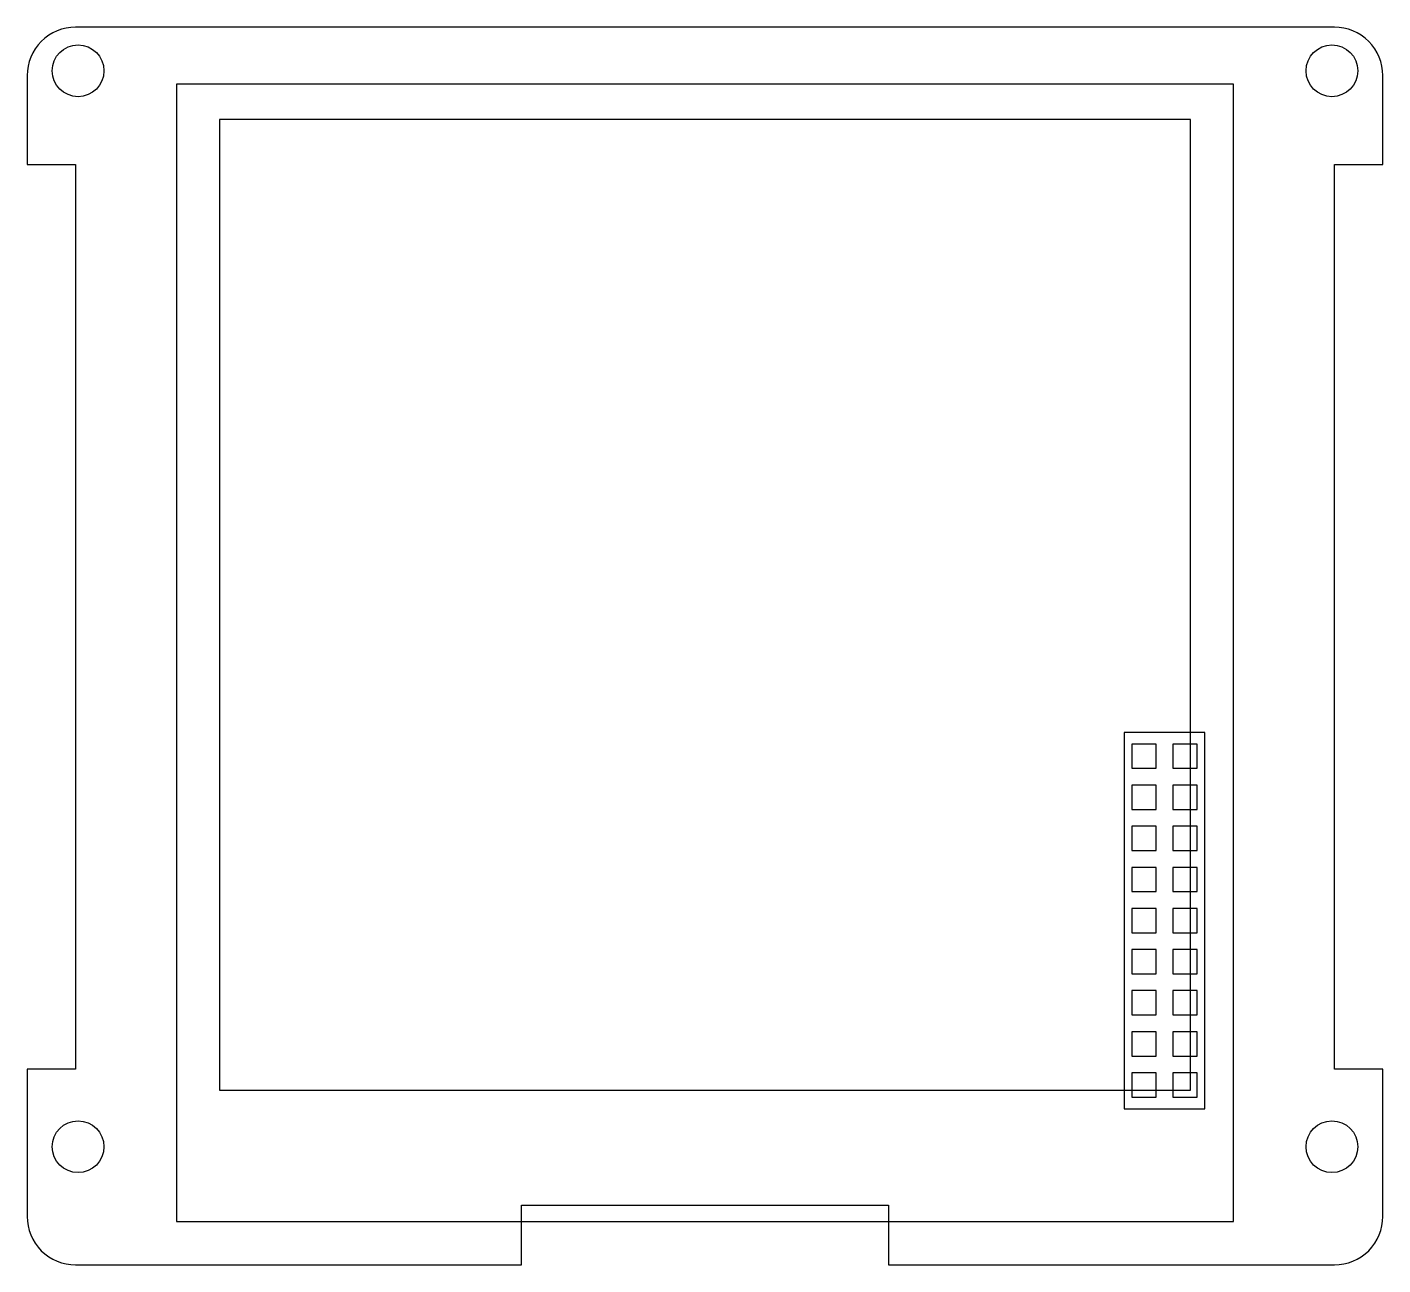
# Model space of a CAD drawing. Header units: millimetres. Extents: x 1505 to 1588.8, y 1052.7 to 1129.2.
import ezdxf

# ---------------------------------------------------------------- set-up
doc = ezdxf.new("R2010")
doc.units = ezdxf.units.MM

msp = doc.modelspace()

# ---------------------------------------------------------------- linework, layer by layer
msp.add_lwpolyline([(1508.03, 1129.164, 0.414214), (1505.03, 1126.164), (1505.03, 1120.664), (1508.03, 1120.664), (1508.03, 1064.764), (1505.03, 1064.764), (1505.03, 1055.664, 0.414214), (1508.03, 1052.664), (1535.58, 1052.664), (1535.58, 1056.364), (1558.28, 1056.364), (1558.28, 1052.664), (1585.83, 1052.664, 0.414214), (1588.83, 1055.664), (1588.83, 1064.764), (1585.83, 1064.764), (1585.83, 1120.664), (1588.83, 1120.664), (1588.83, 1126.164, 0.414214), (1585.83, 1129.164)], format="xyb", close=True)
for points in [[(1514.255, 1055.344), (1579.605, 1055.344), (1579.605, 1125.644), (1514.255, 1125.644)], [(1516.93, 1063.464), (1576.93, 1063.464), (1576.93, 1123.464), (1516.93, 1123.464)], [(1572.83, 1062.314), (1577.83, 1062.314), (1577.83, 1085.574), (1572.83, 1085.574)], [(1573.31, 1083.354), (1574.81, 1083.354), (1574.81, 1084.854), (1573.31, 1084.854)], [(1575.85, 1083.354), (1577.35, 1083.354), (1577.35, 1084.854), (1575.85, 1084.854)], [(1573.31, 1080.814), (1574.81, 1080.814), (1574.81, 1082.314), (1573.31, 1082.314)], [(1575.85, 1080.814), (1577.35, 1080.814), (1577.35, 1082.314), (1575.85, 1082.314)], [(1573.31, 1078.274), (1574.81, 1078.274), (1574.81, 1079.774), (1573.31, 1079.774)], [(1575.85, 1078.274), (1577.35, 1078.274), (1577.35, 1079.774), (1575.85, 1079.774)], [(1573.31, 1075.734), (1574.81, 1075.734), (1574.81, 1077.234), (1573.31, 1077.234)], [(1575.85, 1075.734), (1577.35, 1075.734), (1577.35, 1077.234), (1575.85, 1077.234)], [(1573.31, 1073.194), (1574.81, 1073.194), (1574.81, 1074.694), (1573.31, 1074.694)], [(1575.85, 1073.194), (1577.35, 1073.194), (1577.35, 1074.694), (1575.85, 1074.694)], [(1573.31, 1070.654), (1574.81, 1070.654), (1574.81, 1072.154), (1573.31, 1072.154)], [(1575.85, 1070.654), (1577.35, 1070.654), (1577.35, 1072.154), (1575.85, 1072.154)], [(1573.31, 1068.114), (1574.81, 1068.114), (1574.81, 1069.614), (1573.31, 1069.614)], [(1575.85, 1068.114), (1577.35, 1068.114), (1577.35, 1069.614), (1575.85, 1069.614)], [(1573.31, 1065.574), (1574.81, 1065.574), (1574.81, 1067.074), (1573.31, 1067.074)], [(1575.85, 1065.574), (1577.35, 1065.574), (1577.35, 1067.074), (1575.85, 1067.074)], [(1573.31, 1063.034), (1574.81, 1063.034), (1574.81, 1064.534), (1573.31, 1064.534)], [(1575.85, 1063.034), (1577.35, 1063.034), (1577.35, 1064.534), (1575.85, 1064.534)]]:
    msp.add_lwpolyline(points, close=True)
for centre in [(1508.182, 1126.464), (1585.678, 1126.464), (1508.182, 1059.964), (1585.678, 1059.964)]:
    msp.add_circle(centre, 1.6)

doc.saveas('drawing.dxf')
